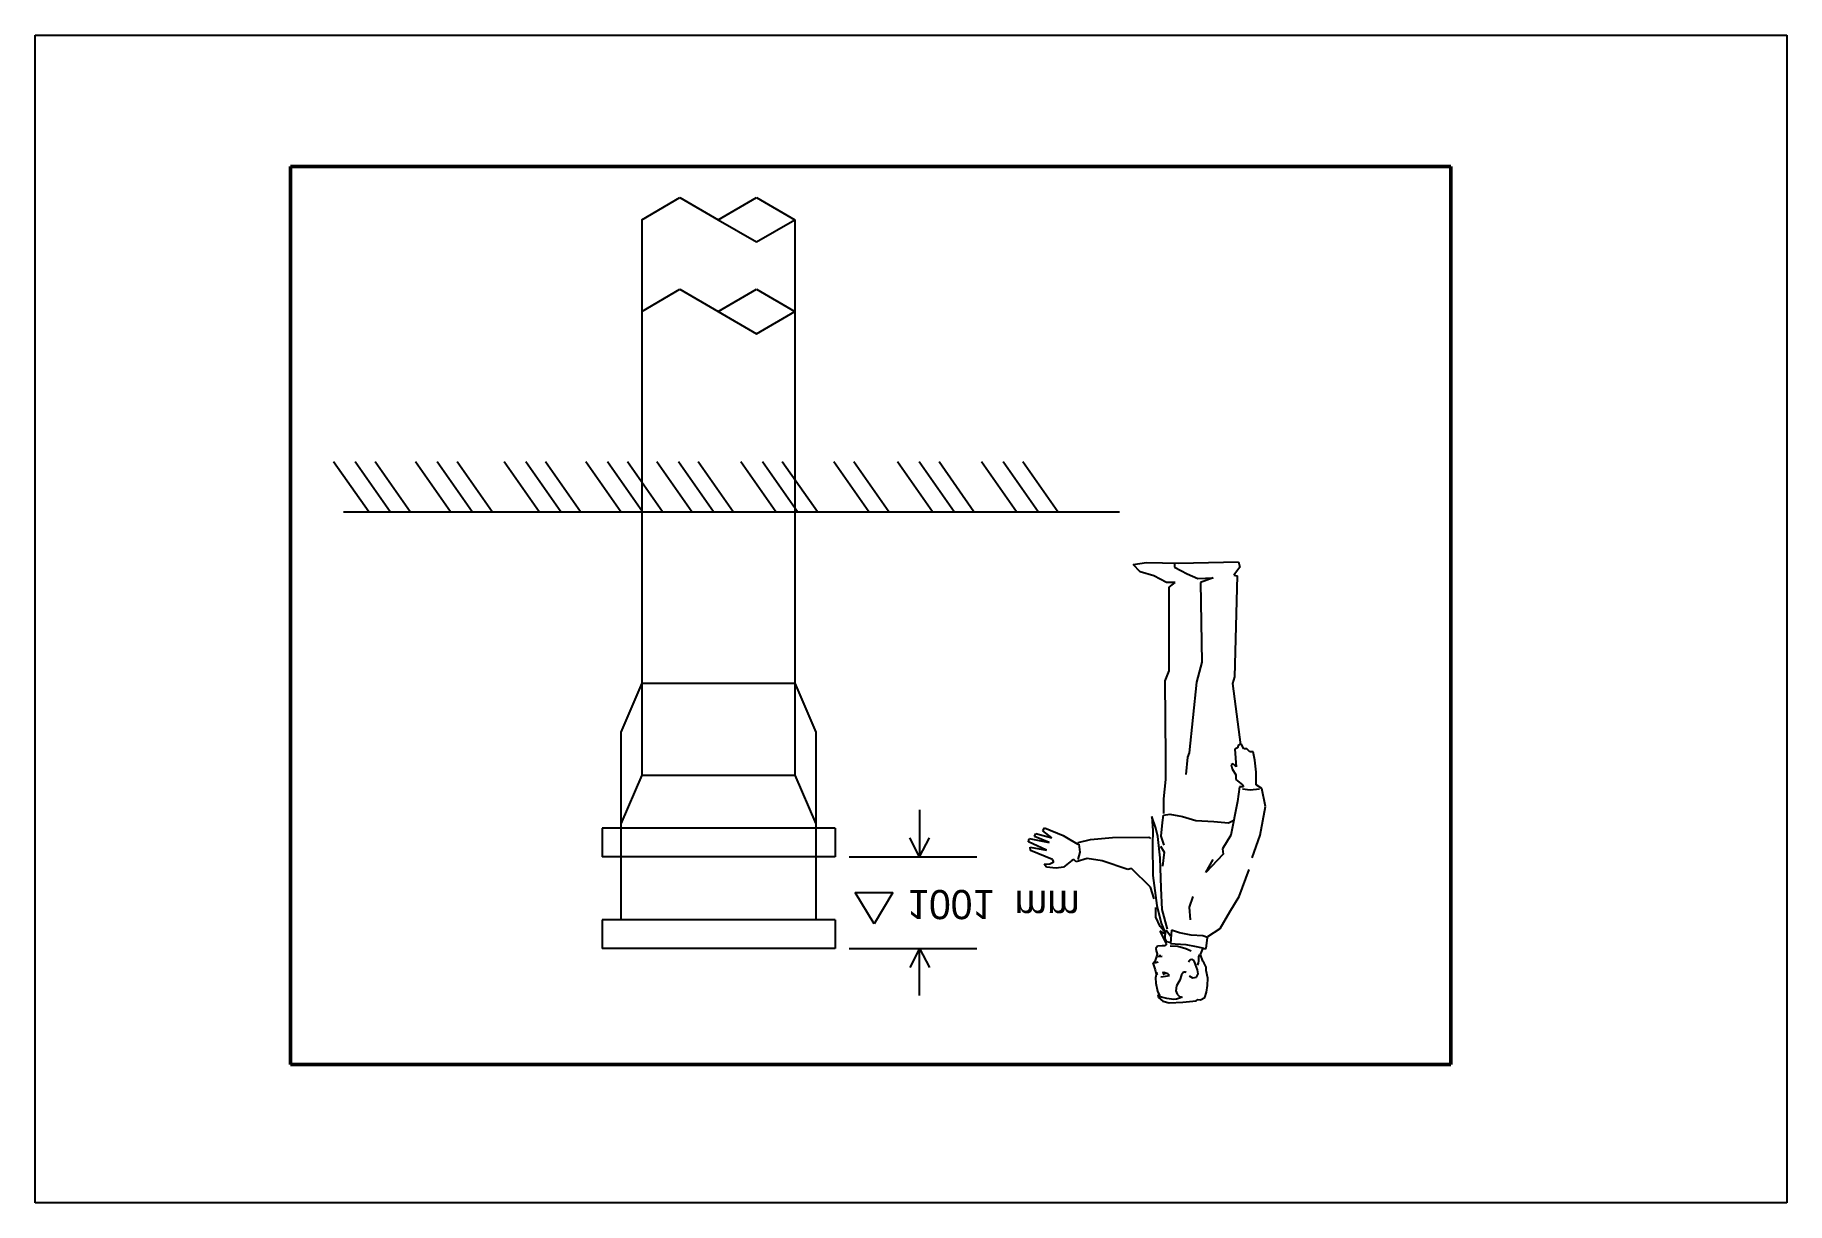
# Model space of a CAD drawing. Header units: millimetres. Extents: x 0 to 1800, y 0 to 1200.
import ezdxf

# ---------------------------------------------------------------- set-up
doc = ezdxf.new("R2010")
doc.units = ezdxf.units.MM
doc.layers.add('6-家具-143', color=143, linetype='Continuous')
doc.layers.add('DTEXT', color=10, linetype='Continuous')

msp = doc.modelspace()

# ---------------------------------------------------------------- linework, layer by layer
at = {"extrusion": (0, -1e-16, -1)}
for p, q in [((0, 1200), (1800, 1200)), ((0, 0), (0, 1200)), ((1800, 1200), (1800, 0)), ((1800, 0), (0, 0))]:
    msp.add_line(p, q, dxfattribs=at)
at = {"color": 5, "lineweight": 50}
for p, q in [((1454.6, 1065), (262.6, 1065)), ((262.6, 1065), (262.6, 142.4)), ((1454.6, 142.4), (1454.6, 1065)), ((262.6, 142.4), (1454.6, 142.4))]:
    msp.add_line(p, q, dxfattribs=at)
at = {"color": 1}
for p, q in [((623.3, 1010.3), (662.6, 1033.1)), ((662.6, 1033.1), (702, 1010.3)), ((702, 1010.3), (741.4, 1033.1)), ((741.4, 1033.1), (780.8, 1010.3)), ((623.3, 1010.3), (623.3, 754.7)), ((702, 1010.3), (741.4, 987.4)), ((741.4, 987.4), (780.8, 1010.3)), ((780.8, 1010.3), (780.8, 754.7))]:
    msp.add_line(p, q, dxfattribs=at)
at = {"color": 3}
for p, q in [((623.3, 916), (662.6, 938.9)), ((662.6, 938.9), (702, 916)), ((702, 916), (741.4, 938.9)), ((741.4, 938.9), (780.8, 916)), ((623.3, 916), (623.3, 660.4)), ((702, 916), (741.4, 893.1)), ((741.4, 893.1), (780.8, 916)), ((780.8, 916), (780.8, 660.4))]:
    msp.add_line(p, q, dxfattribs=at)
for p, q in [((342.8, 710.2), (306.8, 761.5)), ((365, 710.2), (329, 761.5)), ((385.5, 710.2), (349.5, 761.5)), ((426.9, 710.2), (390.9, 761.5)), ((449.1, 710.2), (413.2, 761.5)), ((469.6, 710.2), (433.6, 761.5)), ((517.9, 710.2), (481.9, 761.5)), ((540.1, 710.2), (504.1, 761.5)), ((560.6, 710.2), (524.6, 761.5)), ((602, 710.2), (566, 761.5)), ((624.2, 710.2), (588.2, 761.5)), ((644.7, 710.2), (608.7, 761.5)), ((674.7, 710.2), (638.7, 761.5)), ((697, 710.2), (661, 761.5)), ((717.4, 710.2), (681.4, 761.5)), ((761.1, 710.2), (725.1, 761.5)), ((783.4, 710.2), (747.4, 761.5)), ((803.8, 710.2), (767.8, 761.5)), ((856.7, 710.2), (820.7, 761.5)), ((877.2, 710.2), (841.2, 761.5)), ((922.1, 710.2), (886.1, 761.5)), ((944.3, 710.2), (908.3, 761.5)), ((964.7, 710.2), (928.8, 761.5)), ((1008.3, 710.2), (972.3, 761.5)), ((1030.6, 710.2), (994.6, 761.5)), ((1051, 710.2), (1015, 761.5)), ((317, 710.2), (1114.2, 710.2)), ((908.9, 403.9), (908.9, 355.6)), ((908.9, 355.6), (898.9, 375.1)), ((908.9, 355.6), (918.9, 375.1)), ((836.5, 355.6), (967.6, 355.6)), ((842.8, 319), (881.4, 319)), ((862.1, 286.8), (842.8, 319)), ((881.4, 319), (862.1, 286.8)), ((836.5, 261.4), (967.6, 261.4)), ((908.9, 261.4), (898.9, 241.9)), ((908.9, 213.1), (908.9, 261.4)), ((908.9, 261.4), (918.9, 241.9))]:
    msp.add_line(p, q)
at = {"color": 1, "ltscale": 0.025}
msp.add_line((623.3, 754.7), (623.3, 534), dxfattribs=at)
at = {"color": 1, "ltscale": 0.015}
for p, q in [((780.8, 754.7), (780.8, 534)), ((623.3, 534), (780.8, 534)), ((601.9, 483.8), (601.9, 385.2)), ((802.1, 483.8), (802.1, 385.5)), ((822.2, 385.1), (582.6, 385.2)), ((582.6, 385.2), (582.6, 355.7)), ((822.2, 385.1), (822.1, 355.6)), ((822.1, 355.6), (582.6, 355.7))]:
    msp.add_line(p, q, dxfattribs=at)
at = {"color": 3, "ltscale": 0.025}
msp.add_line((623.3, 660.4), (623.3, 439.7), dxfattribs=at)
at = {"color": 3, "ltscale": 0.015}
for p, q in [((780.8, 660.4), (780.8, 439.7)), ((623.3, 439.7), (780.8, 439.7)), ((601.9, 389.6), (601.9, 291)), ((802.1, 389.6), (802.1, 291.2)), ((822.2, 290.9), (582.6, 291)), ((582.6, 291), (582.6, 261.5)), ((822.2, 290.9), (822.1, 261.4)), ((822.1, 261.4), (582.6, 261.5))]:
    msp.add_line(p, q, dxfattribs=at)
at = {"color": 1, "ltscale": 0.01}
for p, q in [((623.3, 534), (601.9, 483.8)), ((780.8, 534), (802.1, 483.8))]:
    msp.add_line(p, q, dxfattribs=at)
at = {"color": 3, "ltscale": 0.01}
for p, q in [((623.3, 439.7), (601.9, 389.6)), ((780.8, 439.7), (802.1, 389.6))]:
    msp.add_line(p, q, dxfattribs=at)
at = {"layer": '6-家具-143', "color": 143}
for p, q in [((1128.1, 655.9), (1141.8, 657.9)), ((1135.6, 648.3), (1128.1, 655.9)), ((1149.4, 644.2), (1135.6, 648.3)), ((1141.8, 657.9), (1174.8, 657.3)), ((1170.6, 657.3), (1170.6, 653.1)), ((1170.6, 653.1), (1183.7, 646.3)), ((1174.8, 657.3), (1236.5, 658.6)), ((1237.9, 653.1), (1231.7, 644.9)), ((1236.5, 658.6), (1237.9, 653.1)), ((1162.4, 637.4), (1149.4, 644.2)), ((1171.3, 637.4), (1162.4, 637.4)), ((1165.2, 632.6), (1171.3, 637.4)), ((1165.2, 546.9), (1165.2, 632.6)), ((1183.7, 646.3), (1194.7, 641.5)), ((1194.7, 641.5), (1210.4, 642.2)), ((1210.4, 642.2), (1197.4, 637.4)), ((1197.4, 637.4), (1198.8, 555.8)), ((1231.7, 644.9), (1235.2, 644.2)), ((1235.2, 644.2), (1232.4, 540.7)), ((1161, 536.6), (1165.2, 546.9)), ((1198.8, 555.8), (1193.3, 535.2)), ((1232.4, 540.7), (1230.4, 533.8)), ((1161.7, 457.7), (1161, 536.6)), ((1193.3, 535.2), (1185.7, 462.5)), ((1230.4, 533.8), (1238.6, 470.7)), ((1236.1, 470.1), (1235.6, 467.6)), ((1239.1, 471.6), (1236.1, 470.1)), ((1242.1, 466.6), (1239.1, 471.6)), ((1161.7, 435.1), (1161.7, 457.7)), ((1184.1, 458), (1182.4, 440.2)), ((1185.7, 462.5), (1184.1, 458)), ((1231.1, 451.1), (1229.1, 450.1)), ((1229.1, 450.1), (1230.1, 446.1)), ((1234.1, 448.1), (1231.1, 451.1)), ((1235.6, 467.6), (1232.6, 466.1)), ((1232.6, 466.1), (1234.1, 448.1)), ((1245.1, 466.6), (1242.1, 466.6)), ((1248.1, 463.6), (1245.1, 466.6)), ((1251.6, 463.6), (1248.1, 463.6)), ((1253.1, 455.1), (1251.6, 463.6)), ((1254.6, 442.6), (1253.1, 455.1)), ((1159.7, 415.2), (1161.7, 435.1)), ((1230.1, 446.1), (1233.6, 440)), ((1233.6, 440), (1233.6, 435)), ((1233.6, 435), (1240.6, 429.5)), ((1254.6, 429.5), (1254.6, 442.6)), ((1159.7, 400.1), (1159.7, 415.2)), ((1237.6, 427.5), (1235.6, 412.5)), ((1241.6, 427.5), (1237.6, 427.5)), ((1240.6, 429.5), (1241.6, 427.5)), ((1240.6, 425.5), (1248.6, 424.5)), ((1248.6, 424.5), (1258.1, 425.5)), ((1260.6, 426), (1254.6, 429.5)), ((1264.1, 407.5), (1260.6, 426)), ((1147.5, 397), (1148.5, 382.5)), ((1151.5, 385), (1147.5, 397)), ((1158.5, 391), (1159.5, 398.5)), ((1159.5, 398.5), (1166, 399.5)), ((1166, 399.5), (1179, 397)), ((1179, 397), (1192.5, 393)), ((1235.6, 412.5), (1228.6, 378)), ((1258.6, 378), (1264.1, 407.5)), ((1026.8, 376.5), (1028.3, 379.5)), ((1028.3, 379.5), (1044.8, 375)), ((1035.3, 382.5), (1037.3, 385.5)), ((1044.8, 375), (1035.3, 382.5)), ((1037.3, 385.5), (1056.3, 377.5)), ((1148.5, 382.5), (1148, 368.5)), ((1153.5, 376.5), (1151.5, 385)), ((1157, 377), (1158.5, 391)), ((1192.5, 393), (1211.1, 392)), ((1211.1, 392), (1226.1, 390.5)), ((1228.6, 378), (1220.1, 364)), ((1226.1, 390.5), (1231.1, 393)), ((1250.6, 354.5), (1258.6, 378)), ((1020.8, 371), (1021.3, 374.5)), ((1039.3, 362.5), (1020.8, 371)), ((1021.3, 374.5), (1041.8, 370.5)), ((1022.3, 365.5), (1039.3, 362.5)), ((1022.8, 362), (1022.3, 365.5)), ((1045.3, 353), (1022.8, 362)), ((1041.8, 370.5), (1026.8, 376.5)), ((1056.3, 377.5), (1063.3, 373.5)), ((1063.3, 373.5), (1071.4, 368.5)), ((1071.4, 368.5), (1071.9, 370.5)), ((1071.9, 370.5), (1084.4, 373.5)), ((1071.9, 353), (1073.9, 360.5)), ((1073.9, 360.5), (1072.9, 368.5)), ((1084.4, 373.5), (1106.9, 375.5)), ((1106.9, 375.5), (1144.5, 376)), ((1144.5, 376), (1146, 374.5)), ((1148, 368.5), (1148.5, 336.5)), ((1156, 354.5), (1153.5, 376.5)), ((1156.5, 366.5), (1160, 360.5)), ((1160, 367.5), (1157, 377)), ((1160, 360.5), (1158.5, 346)), ((1220.1, 364), (1220.6, 358.5)), ((1036.8, 348), (1042.8, 348.5)), ((1039.3, 345), (1036.8, 348)), ((1049.3, 344), (1039.3, 345)), ((1042.8, 348.5), (1046.8, 350.5)), ((1046.8, 350.5), (1045.3, 353)), ((1056.8, 345), (1049.3, 344)), ((1065.3, 352), (1056.8, 345)), ((1067.3, 353), (1065.3, 352)), ((1069.8, 350.5), (1067.3, 353)), ((1080.9, 354), (1069.8, 350.5)), ((1096.4, 351.5), (1080.9, 354)), ((1122.9, 342.5), (1096.4, 351.5)), ((1126.4, 343.5), (1122.9, 342.5)), ((1146, 324.5), (1126.4, 343.5)), ((1157, 323.5), (1156, 354.5)), ((1220.6, 358.5), (1203, 339.5)), ((1203, 339.5), (1210.6, 353)), ((1237.1, 315), (1247.6, 342.5)), ((1150, 312.5), (1146, 324.5)), ((1148.5, 336.5), (1152.5, 305.5)), ((1158, 301.5), (1157, 323.5)), ((1186, 304), (1190, 315)), ((1227.6, 299), (1237.1, 315)), ((1151.5, 293.5), (1151.5, 303.5)), ((1156, 283.9), (1151.5, 293.5)), ((1152.5, 305.5), (1157, 287.4)), ((1163.5, 281.4), (1158, 301.5)), ((1187, 291), (1186, 304)), ((1217.6, 281.9), (1227.6, 299)), ((1155.7, 279.3), (1162, 266.5)), ((1160.7, 276.5), (1155.7, 279.3)), ((1161, 277.9), (1156, 283.9)), ((1157, 287.4), (1160.5, 279.4)), ((1161, 271.5), (1161.6, 279.8)), ((1162.7, 268.2), (1161, 271.5)), ((1161.6, 279.8), (1162.9, 279.6)), ((1162.9, 279.6), (1166.6, 274.6)), ((1167.5, 280.2), (1166.6, 266.7)), ((1175.8, 277.6), (1167.5, 280.2)), ((1188, 275), (1175.8, 277.6)), ((1200, 274.3), (1188, 275)), ((1204.8, 272.6), (1200, 274.3)), ((1203.2, 261.3), (1204.8, 272.6)), ((1205.1, 273.9), (1217.6, 281.9)), ((1152.2, 253.4), (1150.5, 248.2)), ((1153.3, 263.7), (1151.6, 261.3)), ((1151.6, 261.3), (1151.8, 258.9)), ((1151.8, 258.9), (1152.9, 255.8)), ((1152.9, 255.8), (1152.2, 253.4)), ((1157.9, 264.1), (1153.3, 263.7)), ((1153.3, 253.2), (1158.1, 253.6)), ((1154.8, 254.7), (1156.6, 254.3)), ((1161.2, 264.3), (1157.9, 264.1)), ((1162.7, 266.3), (1161.2, 264.3)), ((1166, 267.6), (1162.7, 268.2)), ((1166.4, 264.3), (1174, 263.7)), ((1166.6, 266.7), (1171.4, 266.3)), ((1171.4, 266.3), (1182.5, 265.4)), ((1174, 263.7), (1182.5, 261.3)), ((1182.5, 265.4), (1193, 263.4)), ((1182.5, 261.3), (1187.8, 258.9)), ((1193, 263.4), (1200.8, 261.7)), ((1196.5, 255.2), (1195.4, 252.8)), ((1195.4, 252.8), (1195.4, 249.1)), ((1197.6, 255.2), (1200.2, 261.9)), ((1200, 248.6), (1197.6, 255.2)), ((1198.7, 261), (1203.2, 261.3)), ((1150.5, 248.2), (1148.5, 246.7)), ((1148.5, 246.7), (1149.4, 243.8)), ((1149.4, 243.8), (1150.9, 239.7)), ((1150.3, 246.7), (1154, 247.8)), ((1150.9, 239.7), (1152, 235.1)), ((1152, 235.1), (1151.6, 233)), ((1153.5, 235.6), (1152.2, 236)), ((1152.7, 234.7), (1153.5, 235.6)), ((1159.9, 236.7), (1157.9, 236.4)), ((1161.4, 235.8), (1158.6, 234.9)), ((1164, 235.4), (1159.9, 236.7)), ((1165.7, 233.8), (1164, 235.4)), ((1178, 234.3), (1176.2, 228.8)), ((1180.1, 237.1), (1178, 234.3)), ((1181.7, 237.3), (1180.1, 237.1)), ((1182.7, 236.7), (1181.7, 237.3)), ((1186.9, 249.9), (1185.1, 247.3)), ((1188.4, 250.2), (1186.9, 249.9)), ((1191, 248.9), (1188.4, 250.2)), ((1192.3, 244.9), (1191, 248.9)), ((1194.5, 239.7), (1192.3, 244.9)), ((1193.4, 231.9), (1195, 235.4)), ((1195.2, 246.2), (1194.1, 244.3)), ((1195, 235.4), (1194.5, 239.7)), ((1195.4, 249.1), (1195.2, 246.2)), ((1201.1, 246.5), (1200, 248.6)), ((1203.2, 242.3), (1201.1, 246.5)), ((1203.2, 238.8), (1203.2, 242.3)), ((1205, 231), (1203.2, 238.8)), ((1151.6, 233), (1151.1, 231.2)), ((1151.1, 231.2), (1151.4, 226)), ((1151.4, 226), (1153.3, 217.7)), ((1153.3, 217.7), (1155.3, 213.1)), ((1156.6, 232.3), (1161.6, 233)), ((1161.6, 233), (1165.7, 233.8)), ((1172.7, 223.2), (1172.1, 217.9)), ((1172.1, 217.9), (1173.4, 214.4)), ((1176.2, 228.8), (1172.7, 223.2)), ((1185.8, 233.4), (1189.1, 231.2)), ((1189.1, 231.2), (1193.4, 231.9)), ((1201.9, 211.2), (1203.5, 216.6)), ((1203.5, 216.6), (1204.8, 223.4)), ((1204.8, 223.4), (1205, 231)), ((1153.5, 213.6), (1154.4, 211)), ((1155.3, 213.1), (1153.5, 213.6)), ((1154.4, 211), (1158.6, 207.5)), ((1157.5, 211.6), (1154.8, 212.5)), ((1162.9, 210.1), (1157.5, 211.6)), ((1158.6, 207.5), (1165.3, 205.7)), ((1169.9, 209.2), (1162.9, 210.1)), ((1165.3, 205.7), (1179.3, 206.2)), ((1172.9, 209.4), (1169.9, 209.2)), ((1176, 210.5), (1172.9, 209.4)), ((1173.4, 214.4), (1176, 212)), ((1176, 212), (1178.6, 211.4)), ((1178.6, 211.4), (1176, 210.5)), ((1179.3, 206.2), (1193, 207.7)), ((1193, 207.7), (1194.7, 209.2)), ((1194.7, 209.2), (1197.6, 208.6)), ((1197.6, 208.6), (1201.9, 211.2))]:
    msp.add_line(p, q, dxfattribs=at)

# ---------------------------------------------------------------- texts
at = {"color": 5, "extrusion": (0, -1e-16, -1), "insert": (1006.5, 290.9), "char_height": 30, "width": 71.823, "attachment_point": 1, "text_direction": (1, 0, 0)}
msp.add_mtext('mm', dxfattribs=at)
at = {"layer": 'DTEXT', "extrusion": (0, -1e-16, -1), "insert": (896.2, 291.6), "char_height": 30, "width": 115.736, "attachment_point": 1, "text_direction": (1, 0, 0)}
msp.add_mtext('1001', dxfattribs=at)

doc.saveas('drawing.dxf')
